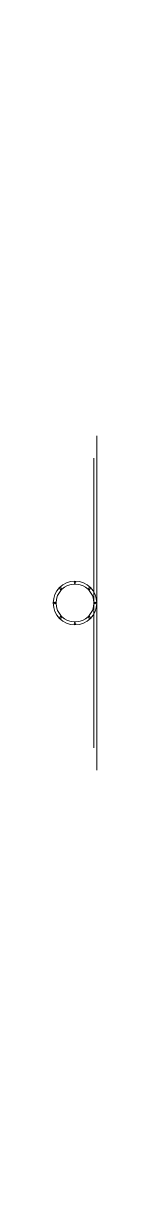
# Model space of a CAD drawing. Header units: millimetres. Extents: x -75 to 75, y -1981 to 1996.
import ezdxf

# ---------------------------------------------------------------- set-up
doc = ezdxf.new("R2010")
doc.units = ezdxf.units.MM
doc.header["$MEASUREMENT"] = 0

msp = doc.modelspace()

# ---------------------------------------------------------------- linework, layer by layer
at = {"color": 1, "lineweight": 9}
for points, knots in [([(75, 7.3155), (75, 48.7368), (41.4214, 82.3155), (0.0001, 82.3155), (-41.4212, 82.3156), (-74.9999, 48.737), (-75, 7.3157), (-75.0001, -34.1056), (-41.4216, -67.6843), (-0.0003, -67.6845), (41.421, -67.6846), (74.9998, -34.1062), (75, 7.3151), (75.0096, 1995.5375), (75, -1980.9069), (75, 7.3155)], [0, 0, 0, 0, 0.25, 0.25, 0.25, 0.5, 0.5, 0.5, 0.75, 0.75, 0.75, 1, 1, 1, 1.0004, 1.0004, 1.0004, 1.0004]), ([(65, 7.3155), (65, 43.214), (35.8986, 72.3155), (0.0001, 72.3155), (-35.8984, 72.3156), (-64.9999, 43.2142), (-65, 7.3157), (-65.0001, -28.5828), (-35.8987, -57.6843), (-0.0003, -57.6845), (35.8982, -57.6846), (64.9998, -28.5833), (65, 7.3152), (65.0096, 1730.4432), (65, -1715.8125), (65, 7.3155)], [0, 0, 0, 0, 0.25, 0.25, 0.25, 0.5, 0.5, 0.5, 0.75, 0.75, 0.75, 1, 1, 1, 1.0003, 1.0003, 1.0003, 1.0003]), ([(3, 77.3155), (3, 78.9724), (1.6569, 80.3155), (0, 80.3155), (-1.6568, 80.3155), (-3, 78.9724), (-3, 77.3155), (-3, 75.6587), (-1.6569, 74.3155), (0, 74.3155), (1.6568, 74.3155), (3, 75.6587), (3, 77.3155)], [0, 0, 0, 0, 0.25, 0.25, 0.25, 0.5, 0.5, 0.5, 0.75, 0.75, 0.75, 1, 1, 1, 1]), ([(-46.4975, 56.813), (-46.4975, 58.4698), (-47.8406, 59.813), (-49.4975, 59.813), (-51.1543, 59.813), (-52.4975, 58.4699), (-52.4975, 56.813), (-52.4975, 55.1562), (-51.1543, 53.813), (-49.4975, 53.813), (-47.8406, 53.813), (-46.4975, 55.1561), (-46.4975, 56.813)], [0, 0, 0, 0, 0.25, 0.25, 0.25, 0.5, 0.5, 0.5, 0.75, 0.75, 0.75, 1, 1, 1, 1]), ([(52.4975, 56.813), (52.4975, 58.4698), (51.1543, 59.813), (49.4975, 59.813), (47.8406, 59.813), (46.4975, 58.4699), (46.4975, 56.813), (46.4975, 55.1562), (47.8406, 53.813), (49.4975, 53.813), (51.1543, 53.813), (52.4975, 55.1561), (52.4975, 56.813)], [0, 0, 0, 0, 0.25, 0.25, 0.25, 0.5, 0.5, 0.5, 0.75, 0.75, 0.75, 1, 1, 1, 1]), ([(-67, 7.3155), (-67, 8.9724), (-68.3431, 10.3155), (-70, 10.3155), (-71.6568, 10.3155), (-73, 8.9724), (-73, 7.3155), (-73, 5.6587), (-71.6569, 4.3155), (-70, 4.3155), (-68.3432, 4.3155), (-67, 5.6587), (-67, 7.3155)], [0, 0, 0, 0, 0.25, 0.25, 0.25, 0.5, 0.5, 0.5, 0.75, 0.75, 0.75, 1, 1, 1, 1]), ([(73, 7.3155), (73, 8.9724), (71.6569, 10.3155), (70, 10.3155), (68.3432, 10.3155), (67, 8.9724), (67, 7.3155), (67, 5.6587), (68.3431, 4.3155), (70, 4.3155), (71.6568, 4.3155), (73, 5.6587), (73, 7.3155)], [0, 0, 0, 0, 0.25, 0.25, 0.25, 0.5, 0.5, 0.5, 0.75, 0.75, 0.75, 1, 1, 1, 1]), ([(-46.4975, -42.182), (-46.4975, -40.5251), (-47.8406, -39.182), (-49.4975, -39.182), (-51.1543, -39.182), (-52.4975, -40.5251), (-52.4975, -42.1819), (-52.4975, -43.8388), (-51.1543, -45.1819), (-49.4975, -45.182), (-47.8406, -45.182), (-46.4975, -43.8388), (-46.4975, -42.182)], [0, 0, 0, 0, 0.25, 0.25, 0.25, 0.5, 0.5, 0.5, 0.75, 0.75, 0.75, 1, 1, 1, 1]), ([(52.4975, -42.182), (52.4975, -40.5251), (51.1543, -39.182), (49.4975, -39.182), (47.8406, -39.182), (46.4975, -40.5251), (46.4975, -42.1819), (46.4975, -43.8388), (47.8406, -45.1819), (49.4975, -45.182), (51.1543, -45.182), (52.4975, -43.8388), (52.4975, -42.182)], [0, 0, 0, 0, 0.25, 0.25, 0.25, 0.5, 0.5, 0.5, 0.75, 0.75, 0.75, 1, 1, 1, 1]), ([(3, -62.6845), (3, -61.0276), (1.6569, -59.6845), (0, -59.6845), (-1.6568, -59.6845), (-3, -61.0276), (-3, -62.6845), (-3, -64.3413), (-1.6569, -65.6845), (0, -65.6845), (1.6568, -65.6845), (3, -64.3413), (3, -62.6845)], [0, 0, 0, 0, 0.25, 0.25, 0.25, 0.5, 0.5, 0.5, 0.75, 0.75, 0.75, 1, 1, 1, 1])]:
    msp.add_open_spline(points, degree=3, knots=knots, dxfattribs=at)

doc.saveas('drawing.dxf')
